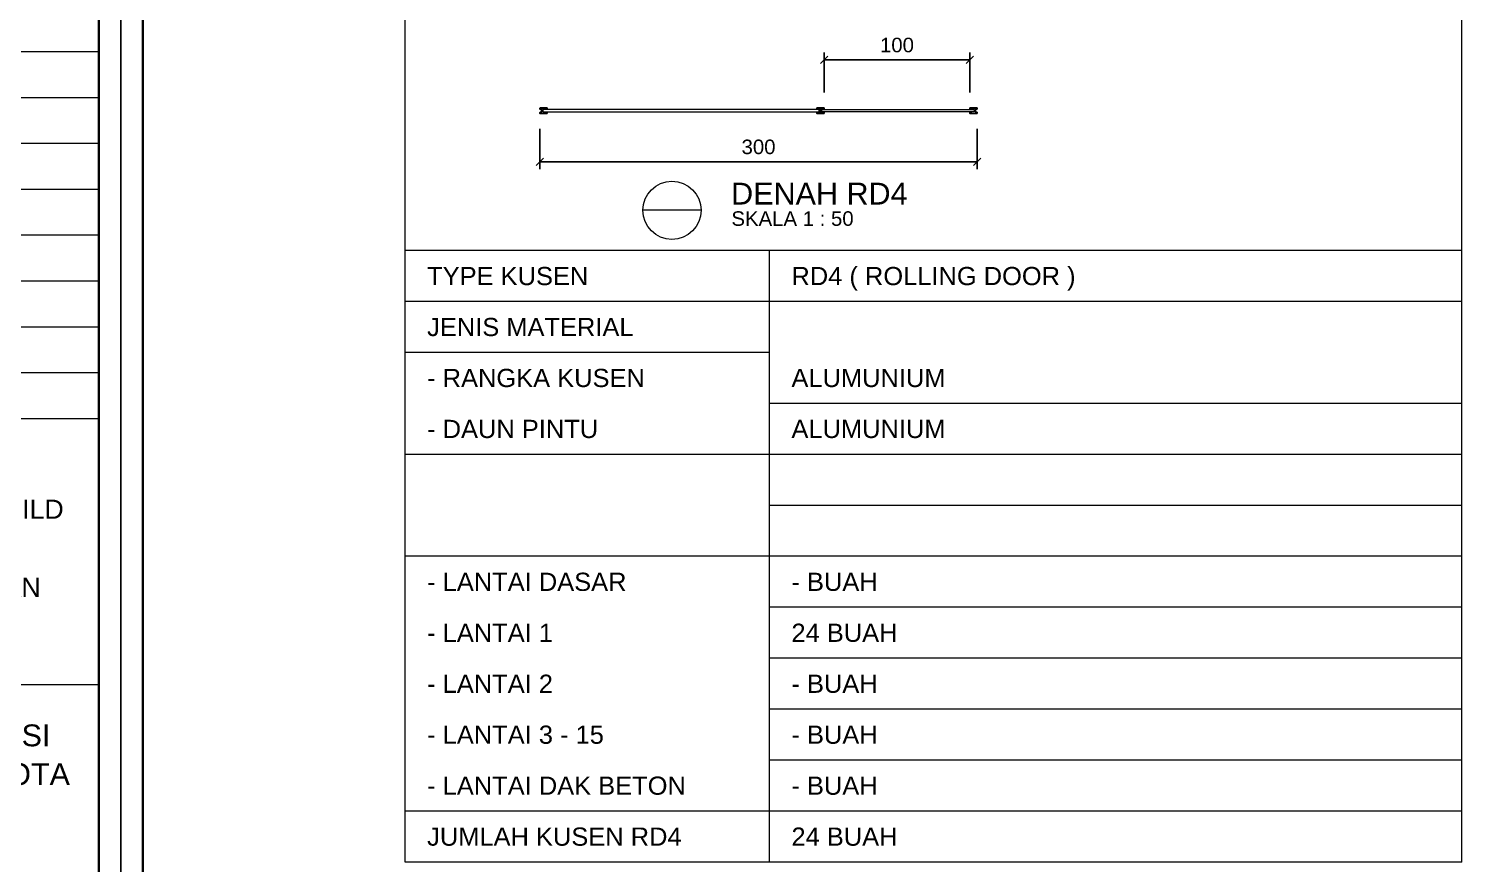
# Model space of a CAD drawing. Header units: millimetres. Extents: x -108 to 357, y -17 to 192.
# Drawn here: x 292.38 to 312.29, y 48.97 to 60.43 of the extents above; entities that cross this region are included whole.
import ezdxf
from ezdxf.enums import TextEntityAlignment as Align

# ---------------------------------------------------------------- set-up
doc = ezdxf.new("R2010")
doc.units = ezdxf.units.MM
doc.layers.get('defpoints').update_dxf_attribs({"color": 1})
for name, color, linetype, lineweight in [('ars', 11, 'Continuous', 0), ('KOP', 7, 'Continuous', 20), ('KOP GARIS', 1, 'Continuous', 30), ('lan', 7, 'Continuous', 15), ('NOT', 7, 'Continuous', 20), ('u', 6, 'Continuous', 20)]:
    doc.layers.add(name, color=color, linetype=linetype, lineweight=lineweight)
doc.layers.add('Kusen', color=30, linetype='Continuous')
doc.styles.add('BOLD', font='arial.ttf')
doc.styles.get("Standard").update_dxf_attribs({"font": 'arial.ttf'})
doc.dimstyles.new('SK-50', dxfattribs={"dimscale": 0, "dimtxt": 0.2, "dimasz": 0.1, "dimexe": 0.1, "dimexo": 0, "dimgap": 0.1, "dimtad": 1, "dimdec": 0, "dimlfac": 50, "dimzin": 0, "dimdsep": 46, "dimtxsty": 'Standard', "dimblk": 'OBLIQUE', "dimcen": 0.09, "dimclrd": 256, "dimclre": 256, "dimclrt": 256, "dimadec": 0, "dimazin": 0, "dimtfac": 1, "dimtdec": 0, "dimtofl": 0, "dimtmove": 0, "dimatfit": 3, "dimldrblk": 'OBLIQUE', "dimfxl": 0, "dimtolj": 1, "dimtzin": 0, "dimarcsym": 0})

# ---------------------------------------------------------------- blocks, each defined once
blk = doc.blocks.new('_Oblique')
at = {"color": 0, "linetype": 'ByBlock', "lineweight": -2}
blk.add_line((-0.5, -0.5), (0.5, 0.5), dxfattribs=at)
blk = doc.blocks.new('*D341')
at = {"layer": 'defpoints', "color": 0}
for p in [(299.392, 59.055), (305.392, 59.055), (305.392, 58.605)]:
    blk.add_point(p, dxfattribs=at)
at = {"layer": 'u', "lineweight": -2}
for p, q in [((299.392, 59.055), (299.392, 58.505)), ((305.392, 59.055), (305.392, 58.505)), ((299.392, 58.605), (305.392, 58.605))]:
    blk.add_line(p, q, dxfattribs=at)
at = {"layer": 'u', "lineweight": -2, "xscale": 0.1, "yscale": 0.1, "zscale": 0.1, "rotation": 180}
blk.add_blockref('_Oblique', (299.392, 58.605), dxfattribs=at)
at = {"layer": 'u', "lineweight": -2, "xscale": 0.1, "yscale": 0.1, "zscale": 0.1}
blk.add_blockref('_Oblique', (305.392, 58.605), dxfattribs=at)
at = {"layer": 'u', "insert": (302.392, 58.808), "char_height": 0.2, "attachment_point": 5}
blk.add_mtext('\\A1;300', dxfattribs=at)
blk = doc.blocks.new('Ndtpd')
blk.add_line((0.747, 0), (-0.747, 0))
blk.add_circle((0, 0), 0.747)
at = {"flags": 4}
for tag, height, p in [('NO', 0.5, (0, 0.148)), ('NOLBR', 0.3, (0, -0.398))]:
    blk.add_attdef(tag, text='', height=height, dxfattribs=at).set_placement(p, align=Align.CENTER)
for tag, p, height in [('NDTPD', (1.516, 0.148), 0.5), ('SKALA', (1.523, -0.398), 0.3)]:
    blk.add_attdef(tag, p, '', height=height, dxfattribs=at)
blk = doc.blocks.new('*D366')
at = {"layer": 'defpoints', "color": 0}
for p in [(305.292, 60.005), (303.292, 59.555), (305.292, 59.555)]:
    blk.add_point(p, dxfattribs=at)
at = {"layer": 'u', "lineweight": -2}
for p, q in [((303.292, 59.555), (303.292, 60.105)), ((303.292, 60.005), (305.292, 60.005)), ((305.292, 59.555), (305.292, 60.105))]:
    blk.add_line(p, q, dxfattribs=at)
at = {"layer": 'u', "lineweight": -2, "xscale": 0.1, "yscale": 0.1, "zscale": 0.1, "rotation": 180}
blk.add_blockref('_Oblique', (303.292, 60.005), dxfattribs=at)
at = {"layer": 'u', "lineweight": -2, "xscale": 0.1, "yscale": 0.1, "zscale": 0.1}
blk.add_blockref('_Oblique', (305.292, 60.005), dxfattribs=at)
at = {"layer": 'u', "insert": (304.292, 60.207), "char_height": 0.2, "attachment_point": 5}
blk.add_mtext('\\A1;100', dxfattribs=at)
blk = doc.blocks.new('KOP A3 DED')
blk.add_lwpolyline([(-21, 29.697), (21, 29.697), (21, 0), (-21, 0), (-21, 29.697)])
at = {"layer": 'KOP'}
for p, q in [((15.51, 21.691), (20.8, 21.691)), ((15.51, 21.271), (20.8, 21.271)), ((15.51, 20.852), (20.8, 20.852)), ((15.51, 20.432), (20.8, 20.432)), ((15.51, 20.012), (20.8, 20.012)), ((15.51, 19.592), (20.8, 19.592)), ((15.51, 19.172), (20.8, 19.172)), ((15.51, 18.753), (20.8, 18.753)), ((15.51, 18.333), (20.8, 18.333)), ((15.51, 18.333), (20.8, 18.333)), ((15.51, 15.896), (20.8, 15.896))]:
    blk.add_line(p, q, dxfattribs=at)
at = {"layer": 'KOP GARIS'}
blk.add_lwpolyline([(-20.8, 29.497), (20.8, 29.497), (20.8, 0.2), (-20.8, 0.2)], close=True, dxfattribs=at)
at = {"layer": 'KOP', "style": 'BOLD'}
for s, height, p in [('JASA KONSTRUKSI DESIGN AND BUILD', 0.17498, (18.155, 17.501)), ('PULOGEBANG DAN PENGGILINGAN', 0.17498, (18.155, 16.786)), ('PEMERINTAH PROVINSI ', 0.19998, (18.773, 15.43)), ('DAERAH KHUSU IBUKOTA', 0.19998, (18.773, 15.075))]:
    blk.add_text(s, height=height, dxfattribs=at).set_placement(p, align=Align.MIDDLE_CENTER)
for tag, p in [('JUDUL1', (15.945, 4.092)), ('JUDUL2', (15.945, 3.747)), ('JUDUL3', (15.945, 3.427)), ('NO', (17.215, 1.101)), ('REFF', (17.207, 0.727)), ('FILE', (17.189, 0.336))]:
    blk.add_attdef(tag, p, '', height=0.12, dxfattribs=at)
for tag, p in [('SCALE1', (18.171, 1.948)), ('NAME', (16.363, 1.738)), ('SCALE2', (18.169, 1.733)), ('DATE', (19.9, 1.757)), ('SCALE3', (18.17, 1.521))]:
    blk.add_attdef(tag, text='', height=0.12, dxfattribs=at).set_placement(p, align=Align.MIDDLE_CENTER)

msp = doc.modelspace()

# ---------------------------------------------------------------- linework, layer by layer
at = {"layer": 'ars'}
for points in [[(303.22189, 59.32035), (299.43189, 59.32035), (299.43189, 59.29035), (303.22189, 59.29035)], [(303.26189, 59.32035), (305.35189, 59.32035), (305.35189, 59.29035), (303.26189, 59.29035)]]:
    msp.add_lwpolyline(points, close=True, dxfattribs=at)
at = {"layer": 'Kusen'}
for points in [[(299.47489, 59.33135), (299.47489, 59.32835), (299.48889, 59.32835), (299.48889, 59.34235), (299.39489, 59.34235), (299.39489, 59.32835), (299.40889, 59.32835, -0.41421356), (299.41489, 59.32235), (299.41489, 59.28835, -0.41421356), (299.40889, 59.28235), (299.39489, 59.28235), (299.39489, 59.26835), (299.48889, 59.26835), (299.48889, 59.28235), (299.47489, 59.28235), (299.47489, 59.27935), (299.47189, 59.27935), (299.47189, 59.28335, -0.41421356), (299.47389, 59.28535), (299.48889, 59.28535, -0.41421356), (299.49189, 59.28235), (299.49189, 59.26835, -0.41421356), (299.48889, 59.26535), (299.39489, 59.26535, -0.41421356), (299.39189, 59.26835), (299.39189, 59.28235, -0.41421356), (299.39489, 59.28535), (299.40889, 59.28535, 0.41421356), (299.41189, 59.28835), (299.41189, 59.32235, 0.41421356), (299.40889, 59.32535), (299.39489, 59.32535, -0.41421356), (299.39189, 59.32835), (299.39189, 59.34235, -0.41421356), (299.39489, 59.34535), (299.48889, 59.34535, -0.41421356), (299.49189, 59.34235), (299.49189, 59.32835, -0.41421356), (299.48889, 59.32535), (299.47389, 59.32535, -0.41421356), (299.47189, 59.32735), (299.47189, 59.33135)], [(303.29189, 59.34235, 0.41421356), (303.28889, 59.34535), (303.19489, 59.34535, 0.41421356), (303.19189, 59.34235), (303.19189, 59.32835, 0.41421356), (303.19489, 59.32535), (303.22889, 59.32535, -0.41421356), (303.23189, 59.32235), (303.23189, 59.28835, -0.41421356), (303.22889, 59.28535), (303.19489, 59.28535, 0.41421356), (303.19189, 59.28235), (303.19189, 59.26835, 0.41421356), (303.19489, 59.26535), (303.28889, 59.26535, 0.41421356), (303.29189, 59.26835), (303.29189, 59.28235, 0.41421356), (303.28889, 59.28535), (303.25489, 59.28535, -0.41421356), (303.25189, 59.28835), (303.25189, 59.32235, -0.41421356), (303.25489, 59.32535), (303.28889, 59.32535, 0.41421356), (303.29189, 59.32835)], [(305.30889, 59.33135), (305.30889, 59.32835), (305.29489, 59.32835), (305.29489, 59.34235), (305.38889, 59.34235), (305.38889, 59.32835), (305.37489, 59.32835, 0.41421356), (305.36889, 59.32235), (305.36889, 59.28835, 0.41421356), (305.37489, 59.28235), (305.38889, 59.28235), (305.38889, 59.26835), (305.29489, 59.26835), (305.29489, 59.28235), (305.30889, 59.28235), (305.30889, 59.27935), (305.31189, 59.27935), (305.31189, 59.28335, 0.41421356), (305.30989, 59.28535), (305.29489, 59.28535, 0.41421356), (305.29189, 59.28235), (305.29189, 59.26835, 0.41421356), (305.29489, 59.26535), (305.38889, 59.26535, 0.41421356), (305.39189, 59.26835), (305.39189, 59.28235, 0.41421356), (305.38889, 59.28535), (305.37489, 59.28535, -0.41421356), (305.37189, 59.28835), (305.37189, 59.32235, -0.41421356), (305.37489, 59.32535), (305.38889, 59.32535, 0.41421356), (305.39189, 59.32835), (305.39189, 59.34235, 0.41421356), (305.38889, 59.34535), (305.29489, 59.34535, 0.41421356), (305.29189, 59.34235), (305.29189, 59.32835, 0.41421356), (305.29489, 59.32535), (305.30989, 59.32535, 0.41421356), (305.31189, 59.32735), (305.31189, 59.33135)], [(303.28889, 59.34235), (303.28889, 59.32835), (303.25489, 59.32835, 0.41421356), (303.24889, 59.32235), (303.24889, 59.28835, 0.41421356), (303.25489, 59.28235), (303.28889, 59.28235), (303.28889, 59.26835), (303.19489, 59.26835), (303.19489, 59.28235), (303.22889, 59.28235, 0.41421356), (303.23489, 59.28835), (303.23489, 59.32235, 0.41421356), (303.22889, 59.32835), (303.19489, 59.32835), (303.19489, 59.34235)]]:
    msp.add_lwpolyline(points, format="xyb", close=True, dxfattribs=at)
at = {"layer": 'lan'}
for p, q in [((297.54364, 48.98506), (297.54364, 68.98506)), ((312.04364, 48.98506), (312.04364, 68.98506)), ((312.04364, 57.38506), (297.54364, 57.38506)), ((302.54364, 48.98506), (302.54364, 57.38506)), ((312.04364, 56.68506), (297.54364, 56.68506)), ((302.54364, 55.98506), (297.54364, 55.98506)), ((312.04364, 55.28506), (302.54364, 55.28506)), ((312.04364, 54.58506), (297.54364, 54.58506)), ((312.04364, 53.88506), (302.54364, 53.88506)), ((312.04364, 53.18506), (297.54364, 53.18506)), ((312.04364, 52.48506), (302.54364, 52.48506)), ((312.04364, 51.78506), (302.54364, 51.78506)), ((312.04364, 51.08506), (302.54364, 51.08506)), ((312.04364, 50.38506), (302.54364, 50.38506)), ((312.04364, 49.68506), (297.54364, 49.68506)), ((312.04364, 48.98506), (297.54364, 48.98506))]:
    msp.add_line(p, q, dxfattribs=at)

# ---------------------------------------------------------------- block references
at = {"xscale": 1.5, "yscale": 1.5, "zscale": 1.5}
for p in [(262.13958, 27.58074), (325.13958, 27.58074)]:
    msp.add_blockref('KOP A3 DED', p, dxfattribs=at)
at = {"layer": 'NOT'}
ref = msp.add_blockref('Ndtpd', (301.20414, 57.93786), dxfattribs=dict(at, xscale=0.5354752342704153, yscale=0.5354752342704153, zscale=0.5354752342704153))
ref.add_attrib('NDTPD', 'DENAH RD4', (302.01593, 58.01687), dxfattribs={"layer": '0', "height": 0.3, "flags": 4})
ref.add_attrib('SKALA', 'SKALA 1 : 50', (302.01979, 57.72454), dxfattribs={"layer": '0', "height": 0.2, "flags": 4})

# ---------------------------------------------------------------- texts
for s, p in [('TYPE KUSEN', (297.84364, 56.91006)), ('RD4 ( ROLLING DOOR )', (302.84364, 56.91006)), ('JENIS MATERIAL', (297.84364, 56.21006)), ('- RANGKA KUSEN', (297.84364, 55.51006)), ('ALUMUNIUM', (302.84364, 55.51006)), ('- DAUN PINTU', (297.84364, 54.81006)), ('ALUMUNIUM', (302.84364, 54.81006)), ('- LANTAI DASAR', (297.84364, 52.71006)), ('- BUAH', (302.84364, 52.71006)), ('- LANTAI 1', (297.84364, 52.01006)), ('24 BUAH', (302.84364, 52.01006)), ('- LANTAI 2', (297.84364, 51.31006)), ('- BUAH', (302.84364, 51.31006)), ('- LANTAI 3 - 15', (297.84364, 50.61006)), ('- BUAH', (302.84364, 50.61006)), ('- LANTAI DAK BETON', (297.84364, 49.91006)), ('- BUAH', (302.84364, 49.91006)), ('JUMLAH KUSEN RD4', (297.84364, 49.21006)), ('24 BUAH', (302.84364, 49.21006))]:
    msp.add_text(s, height=0.25, dxfattribs=at).set_placement(p)

# ---------------------------------------------------------------- dimensions: what is measured, and where the dimension line sits
at = {"layer": 'u'}
for base, p1, p2, picture, middle in [((305.29189, 60.00535), (303.29189, 59.55535), (305.29189, 59.55535), '*D366', (304.29189, 60.00535)), ((305.39189, 58.60535), (299.39189, 59.05535), (305.39189, 59.05535), '*D341', (302.39189, 58.60535))]:
    dim = msp.add_linear_dim(base=base, p1=p1, p2=p2, dimstyle='SK-50', override={"dimscale": 1, "dimtxt": 0.2}, dxfattribs=at)
    dim.commit()
    dim.dimension.update_dxf_attribs({"geometry": picture, "text_midpoint": middle, "dimtype": 160})

doc.saveas('drawing.dxf')
